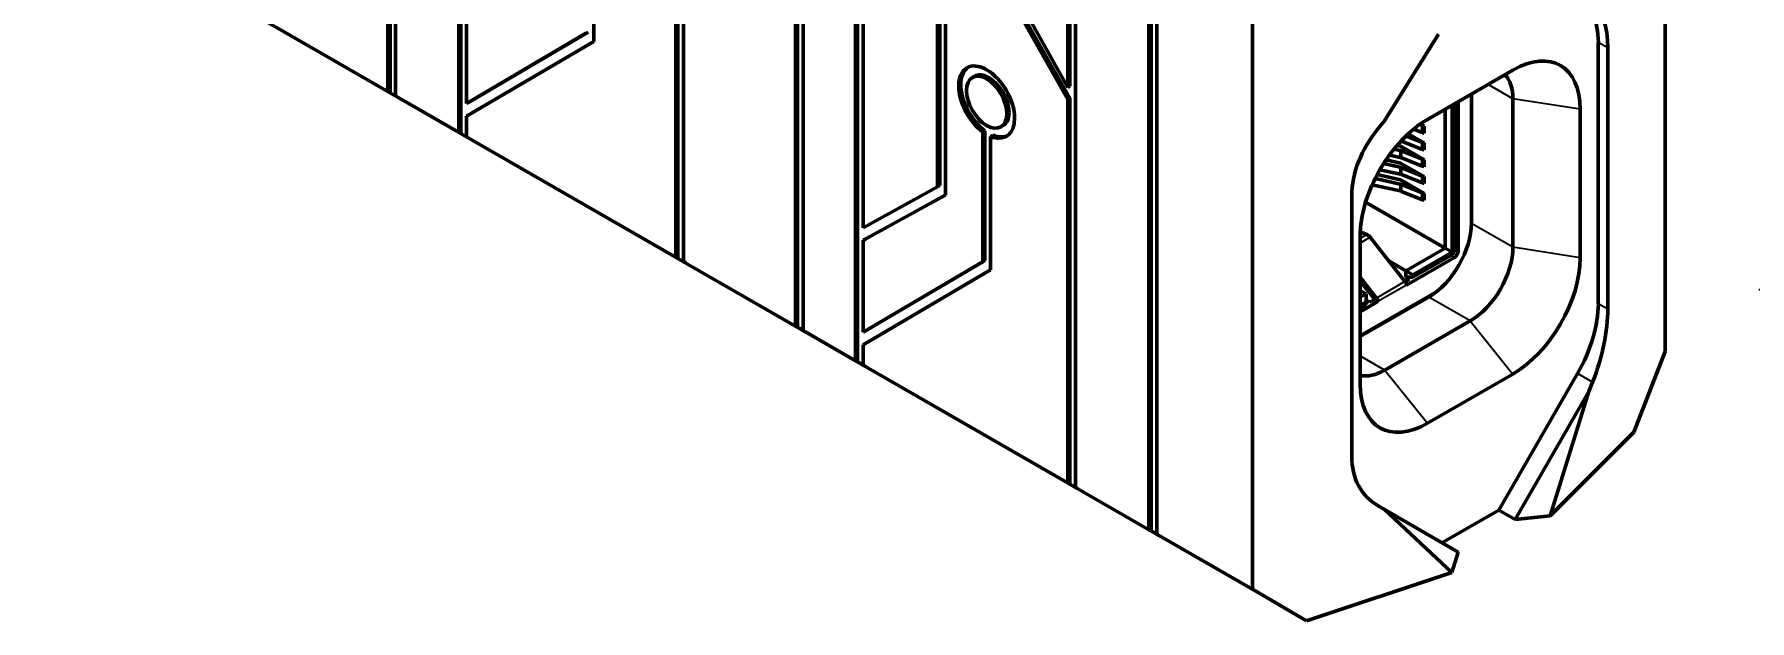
# Model space of a CAD drawing. Header units: millimetres. Extents: x 0 to 420, y 0 to 297.
# Drawn here: x 171.2 to 256.4, y 160.7 to 189.8 of the extents above; entities that cross this region are included whole.
import ezdxf
from ezdxf import colors
from ezdxf.entities.mleader import LeaderData, LeaderLine
from ezdxf.math import Vec2, Vec3

# ---------------------------------------------------------------- set-up
doc = ezdxf.new("R2010")
doc.units = ezdxf.units.MM
doc.header["$LTSCALE"] = 0.75
for name, color, linetype, lineweight in [('Annotations', 7, 'Continuous', 25), ('Visible', 7, 'Continuous', 50), ('Visible Narrow', 7, 'Continuous', 25)]:
    doc.layers.add(name, color=color, linetype=linetype, lineweight=lineweight)
doc.styles.get("Standard").update_dxf_attribs({"font": 'arial.ttf'})

msp = doc.modelspace()

# ---------------------------------------------------------------- linework, layer by layer
at = {"layer": 'Visible', "extrusion": (0.707107, -0.407196, 0.578093)}
for p, q in [((252.191, 174.022, 5.02), (252.191, 228.389, 43.315)), ((231.685, 162.214, 21.785), (231.685, 216.58, 60.08)), ((203.418, 178.491, -1.325), (203.418, 214.296, 23.896)), ((192.245, 210.865, 7.812), (192.245, 184.925, -10.459)), ((192.351, 210.926, 7.725), (192.351, 184.864, -10.632)), ((188.728, 209.762, 2.733), (188.728, 186.951, -13.335)), ((188.834, 209.823, 2.646), (188.834, 186.889, -13.508)), ((189.114, 186.728, -13.019), (189.114, 209.54, 3.049)), ((203.032, 199.455, 12.969), (203.032, 178.714, -1.64)), ((203.138, 199.516, 12.883), (203.138, 178.652, -1.813)), ((211.959, 199.512, 23.929), (211.959, 173.573, 5.658)), ((212.065, 199.573, 23.842), (212.065, 173.511, 5.485)), ((167.398, 199.224, -35.969), (232.607, 161.673, 17.342)), ((212.346, 180.178, 10.784), (212.346, 199.29, 24.245)), ((208.973, 198.005, 19.216), (208.973, 175.292, 3.217)), ((209.079, 198.067, 19.129), (209.079, 175.231, 3.044)), ((209.36, 175.07, 3.533), (209.36, 197.783, 19.532)), ((226.539, 198.424, 40.997), (226.539, 165.177, 17.578)), ((226.645, 198.485, 40.91), (226.645, 165.115, 17.405)), ((226.926, 164.954, 17.894), (226.926, 198.201, 41.313)), ((222.509, 197.405, 35.349), (222.509, 187.145, 28.122)), ((222.615, 197.466, 35.263), (222.615, 187.206, 28.036)), ((222.895, 167.275, 14.599), (222.895, 197.183, 35.665)), ((198.958, 189.435, 0.928), (198.958, 196.062, 5.596)), ((218.778, 193.163, 27.798), (222.509, 186.551, 27.704)), ((218.884, 193.224, 27.711), (222.615, 186.612, 27.617)), ((222.509, 187.145, 28.122), (219.165, 193.139, 28.254)), ((183.172, 190.15, -17.876), (188.728, 186.951, -13.335)), ((192.631, 186.348, -8.985), (192.631, 190.907, -5.773)), ((216.04, 190.561, 22.615), (216.04, 182.215, 16.737)), ((216.146, 190.622, 22.529), (216.146, 182.276, 16.65)), ((216.426, 181.804, 16.92), (216.426, 190.331, 22.927)), ((198.571, 189.842, 0.742), (192.631, 186.348, -8.985)), ((192.631, 185.714, -9.431), (198.958, 189.435, 0.928)), ((198.677, 189.903, 0.656), (192.737, 186.409, -9.071)), ((238.24, 185.495, 33.554), (240.923, 189.789, 34.684)), ((248.87, 176.419, 12.16), (248.87, 189.383, 21.292)), ((249.344, 189.111, 21.68), (249.344, 176.146, 12.548)), ((217.877, 187.71, 22.595), (217.771, 187.649, 22.682)), ((240.385, 185.562, 28.98), (244.627, 188.005, 25.511)), ((188.728, 186.951, -13.335), (188.834, 186.889, -13.508)), ((188.834, 186.889, -13.508), (189.22, 186.667, -13.192)), ((189.114, 186.728, -13.019), (192.245, 184.925, -10.459)), ((189.22, 186.667, -13.192), (189.114, 186.728, -13.019)), ((222.615, 187.206, 28.036), (222.509, 187.145, 28.122)), ((242.564, 180.41, 12.448), (242.564, 186.817, 16.96)), ((192.737, 186.409, -9.071), (192.631, 186.348, -8.985)), ((222.615, 186.612, 27.617), (222.509, 186.551, 27.704)), ((222.509, 186.551, 27.704), (222.509, 167.498, 14.283)), ((222.615, 186.612, 27.617), (222.615, 167.436, 14.11)), ((241.263, 186.068, 16.64), (241.263, 179.168, 11.78)), ((241.616, 186.271, 16.784), (241.616, 178.964, 11.636)), ((241.722, 179.107, 11.607), (241.722, 186.332, 16.697)), ((241.899, 186.434, 16.985), (241.899, 179.005, 11.752)), ((244.627, 179.222, 14.135), (244.627, 186.58, 19.318)), ((247.974, 186.064, 20.051), (247.974, 178.706, 14.868)), ((192.631, 184.703, -10.143), (192.631, 185.714, -9.431)), ((218.152, 185.046, 21.315), (218.286, 184.932, 21.397)), ((218.258, 185.107, 21.228), (218.392, 184.993, 21.311)), ((218.392, 184.993, 21.311), (218.286, 184.932, 21.397)), ((218.392, 184.993, 21.311), (218.392, 178.551, 16.773)), ((219.293, 185.252, 22.595), (219.187, 185.19, 22.682)), ((237.929, 185.108, 33.501), (238.24, 185.495, 33.554)), ((240.083, 184.922, 14.465), (239.692, 185.08, 14.241)), ((240.083, 185.265, 14.707), (239.985, 185.305, 14.651)), ((240.218, 185.223, 14.767), (240.026, 185.333, 14.61)), ((240.218, 184.879, 14.525), (240.218, 185.223, 14.767)), ((192.245, 184.925, -10.459), (192.351, 184.864, -10.632)), ((192.351, 184.864, -10.632), (192.737, 184.641, -10.316)), ((192.631, 184.703, -10.143), (203.032, 178.714, -1.64)), ((192.737, 184.641, -10.316), (192.631, 184.703, -10.143)), ((218.286, 184.932, 21.397), (218.286, 178.489, 16.86)), ((218.778, 184.77, 21.626), (218.672, 184.709, 21.713)), ((218.672, 184.709, 21.713), (218.805, 184.67, 21.849)), ((218.672, 178.083, 17.046), (218.672, 184.709, 21.713)), ((218.778, 184.77, 21.626), (218.911, 184.731, 21.762)), ((238.868, 184.268, 12.58), (239.048, 184.228, 12.636)), ((240.218, 183.555, 13.592), (239.048, 184.228, 12.636)), ((240.083, 184.088, 13.877), (239.095, 184.486, 13.312)), ((240.083, 184.432, 14.119), (239.313, 184.742, 13.679)), ((240.218, 184.389, 14.18), (239.424, 184.846, 13.531)), ((240.218, 184.046, 13.938), (240.218, 184.389, 14.18)), ((239.02, 183.185, 12.346), (238.2, 183.366, 12.089)), ((238.324, 183.555, 11.822), (239.048, 183.395, 12.049)), ((238.491, 183.792, 12.526), (239.02, 183.676, 12.692)), ((239.02, 184.019, 12.934), (238.716, 184.086, 12.839)), ((240.218, 182.721, 13.005), (239.048, 183.395, 12.049)), ((240.083, 183.598, 13.532), (239.095, 183.996, 12.967)), ((240.083, 183.254, 13.29), (239.095, 183.653, 12.725)), ((240.218, 183.212, 13.351), (240.218, 183.555, 13.592)), ((239.02, 182.351, 11.759), (237.781, 182.625, 11.37)), ((237.881, 182.819, 11.095), (239.048, 182.561, 11.462)), ((238.017, 183.063, 11.79), (239.02, 182.842, 12.105)), ((240.218, 181.887, 12.418), (239.048, 182.561, 11.462)), ((240.083, 182.764, 12.945), (239.095, 183.162, 12.379)), ((240.083, 182.42, 12.703), (239.095, 182.819, 12.137)), ((240.218, 182.378, 12.763), (240.218, 182.721, 13.005)), ((216.04, 182.215, 16.737), (212.346, 180.178, 10.784)), ((212.346, 179.555, 10.344), (216.426, 181.804, 16.92)), ((212.452, 179.616, 10.258), (216.426, 181.807, 16.663)), ((216.146, 182.276, 16.65), (216.04, 182.215, 16.737)), ((236.616, 168.816, 22.953), (236.616, 181.781, 32.085)), ((237.635, 182.314, 11.083), (239.02, 182.008, 11.517)), ((240.083, 181.93, 12.357), (239.095, 182.328, 11.792)), ((240.083, 181.586, 12.115), (239.095, 181.985, 11.55)), ((240.218, 181.544, 12.176), (240.218, 181.887, 12.418)), ((237.309, 181.445, 8.548), (241.263, 179.168, 11.78)), ((237.371, 179.838, 13.079), (237.043, 179.968, 12.77)), ((212.452, 179.616, 10.258), (212.346, 179.555, 10.344)), ((212.346, 174.995, 7.133), (212.346, 179.555, 10.344)), ((237.039, 172.409, 23.808), (237.039, 179.767, 28.99)), ((239.264, 177.501, 13.749), (237.537, 179.705, 13.188)), ((241.263, 179.168, 11.78), (239.307, 178.042, 13.379)), ((241.616, 178.964, 11.636), (241.263, 179.168, 11.78)), ((203.032, 178.714, -1.64), (203.138, 178.652, -1.813)), ((203.138, 178.652, -1.813), (203.524, 178.43, -1.498)), ((203.418, 178.491, -1.325), (208.973, 175.292, 3.217)), ((203.524, 178.43, -1.498), (203.418, 178.491, -1.325)), ((218.286, 178.489, 16.86), (212.346, 174.995, 7.133)), ((218.392, 178.551, 16.773), (212.452, 175.056, 7.046)), ((218.392, 178.551, 16.773), (218.286, 178.489, 16.86)), ((239.307, 178.042, 13.379), (238.456, 178.533, 12.682)), ((241.722, 178.699, 11.752), (239.332, 177.322, 13.706)), ((241.616, 178.964, 11.636), (239.661, 177.838, 13.235)), ((239.661, 177.715, 13.148), (241.545, 178.8, 11.608)), ((212.346, 174.361, 6.686), (218.672, 178.083, 17.046)), ((237.039, 177.722, 14.642), (237.85, 176.687, 14.905)), ((237.777, 176.589, 14.747), (237.039, 177.531, 14.507)), ((239.272, 177.491, 13.467), (239.484, 177.613, 13.293)), ((239.661, 177.838, 13.235), (239.307, 178.042, 13.379)), ((239.307, 178.042, 13.379), (239.307, 177.715, 13.148)), ((239.307, 177.715, 13.148), (239.661, 177.715, 13.148)), ((239.307, 177.715, 13.148), (239.484, 177.613, 13.293)), ((239.661, 177.838, 13.235), (239.661, 177.715, 13.148)), ((237.328, 176.902, 14.997), (237.039, 177.068, 14.761)), ((237.328, 176.902, 14.997), (237.039, 176.736, 15.233)), ((240.66, 176.874, 11.665), (237.039, 174.789, 14.625)), ((237.039, 174.776, 15.237), (240.442, 176.736, 12.454)), ((237.918, 176.508, 14.862), (237.039, 176.002, 15.581)), ((237.328, 176.494, 15.142), (237.039, 176.328, 15.379)), ((237.328, 176.902, 14.997), (237.328, 176.494, 15.142)), ((237.504, 176.473, 14.912), (237.328, 176.575, 14.767)), ((237.328, 176.372, 15.056), (237.328, 176.494, 15.142)), ((237.504, 176.473, 14.912), (237.755, 176.617, 14.707)), ((237.777, 176.589, 14.747), (237.918, 176.508, 14.862)), ((237.039, 176.205, 15.292), (237.328, 176.372, 15.056)), ((208.973, 175.292, 3.217), (209.079, 175.231, 3.044)), ((209.079, 175.231, 3.044), (209.466, 175.008, 3.36)), ((209.36, 175.07, 3.533), (211.959, 173.573, 5.658)), ((209.466, 175.008, 3.36), (209.36, 175.07, 3.533)), ((212.452, 175.056, 7.046), (212.346, 174.995, 7.133)), ((238.263, 173.105, 17.61), (242.506, 175.548, 14.142)), ((238.324, 175.529, 8.437), (238.336, 175.523, 8.446)), ((238.324, 175.529, 8.437), (238.336, 175.523, 8.446)), ((212.346, 173.35, 5.974), (212.346, 174.361, 6.686)), ((250.638, 170.021, 5.491), (252.191, 174.022, 5.02)), ((211.959, 173.573, 5.658), (212.065, 173.511, 5.485)), ((212.065, 173.511, 5.485), (212.452, 173.289, 5.801)), ((212.346, 173.35, 5.974), (222.509, 167.498, 14.283)), ((212.452, 173.289, 5.801), (212.346, 173.35, 5.974)), ((244.627, 172.91, 14.878), (240.385, 170.467, 18.347)), ((243.92, 166.152, 10.983), (247.835, 172.932, 10.971)), ((248.586, 172.499, 11.585), (248.406, 172.037, 11.639)), ((244.737, 165.682, 11.651), (248.406, 172.037, 11.639)), ((248.406, 172.037, 11.639), (246.475, 165.868, 11.387)), ((250.638, 170.021, 5.491), (246.475, 165.868, 11.387)), ((222.509, 167.498, 14.283), (222.615, 167.436, 14.11)), ((222.615, 167.436, 14.11), (223.001, 167.214, 14.426)), ((222.895, 167.275, 14.599), (226.539, 165.177, 17.578)), ((223.001, 167.214, 14.426), (222.895, 167.275, 14.599)), ((238.24, 166.183, 19.951), (237.929, 166.363, 20.298)), ((238.24, 166.183, 19.951), (241.909, 164.053, 13.963)), ((241.585, 163.053, 15.384), (238.24, 166.183, 19.951)), ((241.095, 164.525, 13.293), (243.92, 166.152, 10.983)), ((243.92, 166.152, 10.983), (244.737, 165.682, 11.651)), ((244.737, 165.682, 11.651), (246.475, 165.868, 11.387)), ((226.539, 165.177, 17.578), (226.645, 165.115, 17.405)), ((226.645, 165.115, 17.405), (227.032, 164.893, 17.721)), ((226.926, 164.954, 17.894), (231.685, 162.214, 21.785)), ((227.032, 164.893, 17.721), (226.926, 164.954, 17.894)), ((241.585, 163.053, 15.384), (241.909, 164.053, 13.963)), ((241.585, 163.053, 15.384), (234.374, 160.655, 18.788)), ((231.685, 162.214, 21.785), (234.374, 160.655, 18.788)), ((234.374, 160.655, 18.788), (232.607, 161.673, 17.342))]:
    msp.add_line(p, q, dxfattribs=at)
for centre, radius, start, end in [((284.782, -49.125, 111.171), 5, 314.88921, 359.88921), ((281.647, -50.836, 108.171), 3, 314.88921, 350.42491), ((275.271, -57.188, 105.252), 3, 224.88921, 314.88921), ((275.662, -59.776, 104.702), 0.25, 224.88921, 314.88921), ((275.271, -57.188, 108.171), 3, 224.88921, 314.88921), ((273.547, -60.316, 111.171), 5, 269.88921, 314.88921), ((271.036, -52.937, 108.171), 3, 189.62482, 224.88921)]:
    msp.add_arc(centre, radius, start, end, dxfattribs=at)
at = {"layer": 'Visible', "extrusion": (-0.707107, 0.407196, -0.578093)}
for centre, radius, start, end in [((-281.647, -50.836, -111.171), 4.732, 135.11079, 225.11079), ((-277.412, -46.585, -111.171), 4.732, 45.11079, 135.11079), ((-275.662, -59.776, -104.952), 0.25, 225.11079, 315.11079), ((-275.271, -57.188, -111.171), 4.732, 225.11079, 315.11079), ((-271.036, -52.937, -111.171), 4.732, 315.11079, 45.11079)]:
    msp.add_arc(centre, radius, start, end, dxfattribs=at)
at = {"layer": 'Visible', "extrusion": (-3.2e-15, -0.817547, -0.575862)}
for centre in [(240.484, -95.237, -159.932), (240.484, -95.237, -158.912), (240.484, -95.237, -157.892), (240.484, -95.237, -156.872), (240.484, -95.237, -155.852)]:
    msp.add_arc(centre, 0.7, 112.34742, 125, dxfattribs=at)
at = {"layer": 'Visible', "extrusion": (3.3e-15, 0.817547, 0.575862)}
for centre, end in [((-238.894, -95.069, 158.492), 239.62388), ((-238.894, -95.069, 157.892), 249), ((-238.894, -95.069, 157.472), 249), ((-238.894, -95.069, 156.872), 249), ((-238.894, -95.069, 156.452), 249), ((-238.894, -95.069, 155.852), 249), ((-238.894, -95.069, 155.432), 249)]:
    msp.add_arc(centre, 0.35, 235, end, dxfattribs=at)
at = {"layer": 'Visible', "extrusion": (-3.3e-15, -0.817547, -0.575862)}
for centre in [(240.484, -95.237, -159.512), (240.484, -95.237, -158.492), (240.484, -95.237, -157.472), (240.484, -95.237, -156.452), (240.484, -95.237, -155.432)]:
    msp.add_arc(centre, 0.7, 112.34742, 125, dxfattribs=at)
at = {"layer": 'Visible', "extrusion": (-0.707107, -0.407196, 0.578093)}
for centre, radius, start, end in [((-37.106, 181.262, -233.515), 0.35, 103.92457, 143.92457), ((-34.371, 182.095, -233.515), 0.2, 45.11079, 103.92457), ((-34.371, 182.095, -231.515), 0.2, 45.11079, 103.92457)]:
    msp.add_arc(centre, radius, start, end, dxfattribs=at)
at = {"layer": 'Visible', "extrusion": (-0.866025, 0.287931, -0.408774)}
for centre, start_param, end_param in [((246.756, 186.529, 25.344), 2.356194, 3.141593), ((246.756, 173.564, 16.213), 3.141593, 3.926991)]:
    msp.add_ellipse(centre, major_axis=(-2.588, -2.582, 3.665), ratio=0.965926, start_param=start_param, end_param=end_param, dxfattribs=at)
at = {"layer": 'Visible', "extrusion": (-0.5, 0.498711, -0.708017)}
for centre, start_param, end_param in [((241.099, 183.271, 29.969), 0, 0.785398), ((241.099, 170.307, 20.837), -0.785398, 0)]:
    msp.add_ellipse(centre, major_axis=(-4.483, -1.49, 2.116), ratio=0.965926, start_param=start_param, end_param=end_param, dxfattribs=at)
at = {"layer": 'Visible', "extrusion": (-0.707107, -0.407196, 0.578093)}
for points in [[(218.479, 188.028, 23.814), (217.71, 188.47, 23.186), (217.088, 188.109, 22.171), (217.088, 187.22, 21.545)], [(217.552, 188.152, 22.509), (217.329, 187.995, 22.126), (217.194, 187.696, 21.75), (217.194, 187.281, 21.458)], [(218.479, 187.581, 23.5), (217.926, 187.899, 23.048), (217.474, 187.636, 22.31), (217.474, 186.998, 21.861)], [(218.585, 187.642, 23.413), (218.309, 187.801, 23.188), (218.059, 187.815, 22.892), (217.877, 187.71, 22.595)], [(217.088, 187.22, 21.545), (217.088, 186.486, 21.028), (217.536, 185.574, 20.933), (218.152, 185.046, 21.315)], [(217.194, 187.281, 21.458), (217.194, 186.547, 20.941), (217.642, 185.635, 20.846), (218.258, 185.107, 21.228)], [(217.474, 186.998, 21.861), (217.474, 186.359, 21.411), (217.926, 185.577, 21.412), (218.479, 185.259, 21.864)]]:
    msp.add_open_spline(points, degree=3, dxfattribs=at)
at = {"layer": 'Visible', "extrusion": (0.707107, 0.407196, -0.578093)}
for points in [[(219.869, 185.619, 23.819), (219.869, 186.507, 24.445), (219.247, 187.585, 24.443), (218.479, 188.028, 23.814)], [(219.483, 185.841, 23.503), (219.483, 186.479, 23.952), (219.031, 187.263, 23.951), (218.479, 187.581, 23.5)], [(219.589, 185.902, 23.416), (219.589, 186.54, 23.866), (219.137, 187.324, 23.864), (218.585, 187.642, 23.413)], [(218.479, 185.259, 21.864), (219.031, 184.941, 22.315), (219.483, 185.202, 23.053), (219.483, 185.841, 23.503)], [(219.293, 185.252, 22.595), (219.476, 185.357, 22.893), (219.589, 185.582, 23.191), (219.589, 185.902, 23.416)], [(218.805, 184.67, 21.849), (219.422, 184.488, 22.474), (219.869, 184.885, 23.302), (219.869, 185.619, 23.819)], [(218.911, 184.731, 21.762), (219.137, 184.664, 21.991), (219.34, 184.675, 22.248), (219.507, 184.752, 22.506)]]:
    msp.add_open_spline(points, degree=3, dxfattribs=at)
at = {"layer": 'Visible Narrow', "extrusion": (0.707107, -0.407196, 0.578093)}
for p, q in [((249.344, 189.111, 21.68), (248.87, 189.383, 21.292)), ((218.585, 187.642, 23.413), (218.479, 187.581, 23.5)), ((217.194, 187.281, 21.458), (217.088, 187.22, 21.545)), ((244.627, 186.58, 19.318), (243.39, 187.293, 18.306)), ((219.589, 185.902, 23.416), (219.483, 185.841, 23.503)), ((247.974, 186.064, 20.051), (244.627, 186.58, 19.318)), ((218.258, 185.107, 21.228), (218.152, 185.046, 21.315)), ((240.083, 185.265, 14.707), (240.083, 184.922, 14.465)), ((218.911, 184.731, 21.762), (218.805, 184.67, 21.849)), ((239.095, 184.521, 13.336), (239.095, 184.486, 13.312)), ((240.083, 184.432, 14.119), (240.083, 184.088, 13.877)), ((239.02, 183.676, 12.692), (239.02, 184.019, 12.934)), ((239.095, 183.996, 12.967), (239.095, 183.653, 12.725)), ((240.083, 183.598, 13.532), (240.083, 183.254, 13.29)), ((239.02, 182.842, 12.105), (239.02, 183.185, 12.346)), ((239.095, 183.162, 12.379), (239.095, 182.819, 12.137)), ((240.083, 182.764, 12.945), (240.083, 182.42, 12.703)), ((239.02, 182.008, 11.517), (239.02, 182.351, 11.759)), ((239.095, 182.328, 11.792), (239.095, 181.985, 11.55)), ((240.083, 181.93, 12.357), (240.083, 181.586, 12.115)), ((237.371, 179.838, 13.079), (237.039, 179.647, 13.351)), ((242.564, 180.41, 12.448), (244.627, 179.222, 14.135)), ((237.537, 179.705, 13.188), (237.039, 179.418, 13.596)), ((241.722, 179.107, 11.607), (241.899, 179.005, 11.752)), ((244.627, 179.222, 14.135), (247.974, 178.706, 14.868)), ((241.545, 178.8, 11.608), (241.722, 178.699, 11.752)), ((239.264, 177.501, 13.749), (237.85, 176.687, 14.905)), ((239.332, 177.322, 13.706), (237.918, 176.508, 14.862)), ((237.039, 174.857, 14.775), (240.982, 177.128, 11.551)), ((242.506, 175.548, 14.142), (240.442, 176.736, 12.454)), ((248.87, 176.419, 12.16), (249.344, 176.146, 12.548)), ((242.506, 175.548, 14.142), (244.627, 172.91, 14.878)), ((237.039, 173.81, 16.609), (238.263, 173.105, 17.61)), ((238.263, 173.105, 17.61), (240.385, 170.467, 18.347)), ((248.586, 172.499, 11.585), (247.835, 172.932, 10.971))]:
    msp.add_line(p, q, dxfattribs=at)

# ---------------------------------------------------------------- leaders
at = {"layer": 'Annotations'}
ml = msp.add_multileader_mtext('Standard', dxfattribs=at)
ml.set_content('LED indicator', color=256)
ml.set_leader_properties()
ml.build(insert=Vec2(0, 0))
ml.multileader.update_dxf_attribs({"text_left_attachment_type": 5, "text_right_attachment_type": 5, "dogleg_length": 3.5, "arrow_head_size": 3.5})
ctx = ml.context
ctx.base_point, ctx.char_height, ctx.arrow_head_size, ctx.landing_gap_size, ctx.plane_origin = Vec3(287.074, 177.1), 3.5, 3.5, 0, Vec3(243.953, 207.896)
ctx.left_attachment, ctx.right_attachment = 5, 5
notes = []
notes.append((ctx, [(0, (1, 1, 0), (283.574, 177.1), (1, 0), 3.5, [(0, [(244.011, 205.581)], 0, [])])]))
ctx.mtext.insert, ctx.mtext.flow_direction = Vec3(287.074, 181.3), 5
for ctx, leaders in notes:
    for number, flags, end, landing, length, lines in leaders:
        leader = LeaderData()
        leader.index, (leader.has_last_leader_line, leader.has_dogleg_vector, leader.attachment_direction) = number, flags
        leader.last_leader_point, leader.dogleg_vector, leader.dogleg_length = Vec3(end), Vec3(landing), length
        for number, points, colour, breaks in lines:
            line = LeaderLine()
            line.index, line.vertices, line.color, line.breaks = number, Vec3.list(points), colors.encode_raw_color(colour), breaks
            leader.lines.append(line)
        ctx.leaders.append(leader)

doc.saveas('drawing.dxf')
